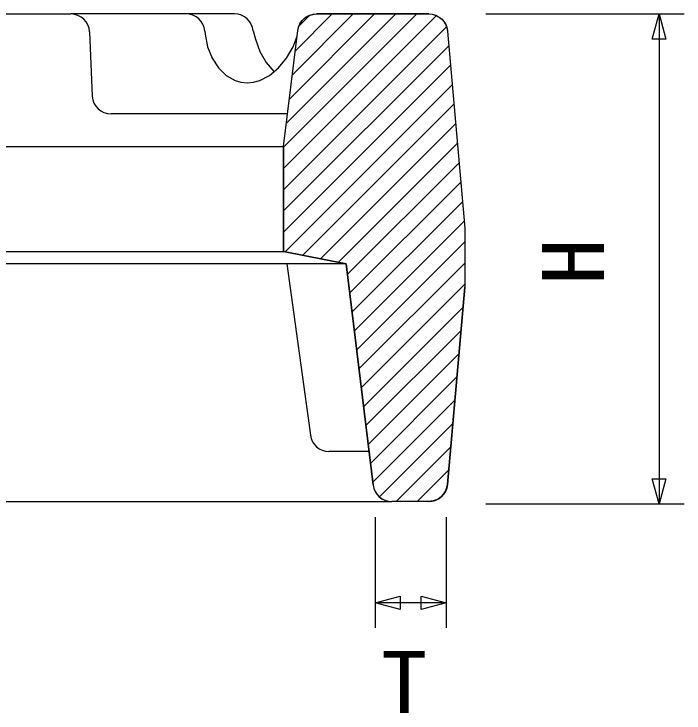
# Model space of a CAD drawing. Units: millimetres on the paper. Extents: x -200 to 200, y -121 to 121.
# Drawn here: x -42.17 to -28.77, y 18.48 to 32.46 of the extents above; entities that cross this region are included whole.
import ezdxf
from ezdxf.enums import TextEntityAlignment as Align

# ---------------------------------------------------------------- set-up
doc = ezdxf.new("R2010")
doc.units = ezdxf.units.MM
doc.layers.add('0-5_一般', color=7, linetype='Continuous')
doc.layers.add('0-6_寸法', color=7, linetype='Continuous')
doc.styles.add('ＭＳ 明朝', font='')
doc.styles.get('ＭＳ 明朝').set_extended_font_data('MS Mincho')

msp = doc.modelspace()

# ---------------------------------------------------------------- linework, layer by layer
at = {"layer": '0-5_一般'}
for p, q in [((-51.021, 32.461), (-41.03, 32.461)), ((-37.756, 32.461), (-41.03, 32.461)), ((-36.776, 29.794), (-34.109, 32.461)), ((-36.719, 30.276), (-34.533, 32.461)), ((-36.659, 30.759), (-34.957, 32.461)), ((-36.6, 31.243), (-35.382, 32.461)), ((-36.54, 31.727), (-35.806, 32.461)), ((-36.269, 32.429), (-36.233, 32.443)), ((-36.269, 32.429), (-36.231, 32.443)), ((-36.233, 32.443), (-36.224, 32.446)), ((-36.233, 32.443), (-36.229, 32.444)), ((-36.233, 32.443), (-36.228, 32.444)), ((-36.231, 32.443), (-36.229, 32.444)), ((-36.216, 32.447), (-36.195, 32.453)), ((-36.195, 32.453), (-36.176, 32.457)), ((-36.19, 32.453), (-36.182, 32.455)), ((-36.186, 32.454), (-36.181, 32.455)), ((-36.176, 32.457), (-36.173, 32.457)), ((-36.171, 32.457), (-36.157, 32.459)), ((-36.166, 32.458), (-36.157, 32.459)), ((-36.163, 32.458), (-36.157, 32.459)), ((-36.157, 32.459), (-36.118, 32.461)), ((-33.869, 32.461), (-36.118, 32.461)), ((-33.804, 32.455), (-33.8, 32.455)), ((-33.802, 32.455), (-33.8, 32.455)), ((-33.8, 32.455), (-33.755, 32.443)), ((-33.755, 32.443), (-33.744, 32.439)), ((-36.776, 29.37), (-33.718, 32.428)), ((-36.465, 32.226), (-36.258, 32.433)), ((-36.434, 32.289), (-36.413, 32.318)), ((-36.433, 32.291), (-36.413, 32.318)), ((-36.413, 32.318), (-36.406, 32.326)), ((-36.413, 32.318), (-36.408, 32.323)), ((-36.396, 32.338), (-36.386, 32.35)), ((-36.386, 32.35), (-36.367, 32.367)), ((-36.374, 32.36), (-36.367, 32.367)), ((-36.367, 32.367), (-36.364, 32.37)), ((-36.367, 32.367), (-36.365, 32.369)), ((-36.367, 32.367), (-36.365, 32.368)), ((-36.367, 32.367), (-36.366, 32.368)), ((-36.367, 32.367), (-36.366, 32.368)), ((-36.363, 32.371), (-36.347, 32.384)), ((-36.347, 32.384), (-36.332, 32.394)), ((-36.314, 32.406), (-36.306, 32.411)), ((-36.312, 32.407), (-36.306, 32.411)), ((-36.306, 32.411), (-36.283, 32.422)), ((-36.272, 32.428), (-36.269, 32.429)), ((-36.27, 32.429), (-36.269, 32.429)), ((-36.269, 32.429), (-36.267, 32.43)), ((-33.73, 32.434), (-33.71, 32.426)), ((-33.71, 32.426), (-33.695, 32.417)), ((-33.657, 32.393), (-33.642, 32.384)), ((-33.642, 32.384), (-33.629, 32.373)), ((-33.603, 32.348), (-33.589, 32.335)), ((-33.589, 32.335), (-33.577, 32.319)), ((-33.561, 32.298), (-33.552, 32.286)), ((-36.776, 28.946), (-33.515, 32.206)), ((-36.491, 32.132), (-36.485, 32.166)), ((-36.485, 32.166), (-36.48, 32.183)), ((-36.478, 32.191), (-36.476, 32.198)), ((-36.477, 32.194), (-36.476, 32.198)), ((-36.476, 32.198), (-36.463, 32.233)), ((-36.476, 32.198), (-36.47, 32.213)), ((-36.463, 32.233), (-36.46, 32.239)), ((-36.457, 32.246), (-36.45, 32.261)), ((-36.453, 32.253), (-36.45, 32.261)), ((-36.45, 32.261), (-36.435, 32.286)), ((-36.45, 32.261), (-36.444, 32.271)), ((-36.433, 32.289), (-36.433, 32.291)), ((-36.433, 32.29), (-36.433, 32.291)), ((-33.552, 32.286), (-33.541, 32.264)), ((-33.531, 32.248), (-33.522, 32.228)), ((-33.527, 32.238), (-33.522, 32.228)), ((-33.522, 32.228), (-33.511, 32.196)), ((-33.511, 32.196), (-33.509, 32.187)), ((-33.507, 32.183), (-33.501, 32.158)), ((-33.506, 32.176), (-33.501, 32.158)), ((-33.501, 32.158), (-33.496, 32.119)), ((-40.655, 32.102), (-40.601, 30.82)), ((-36.776, 29.811), (-36.491, 32.132)), ((-33.496, 32.119), (-33.151, 28.175)), ((-36.585, 31.805), (-36.505, 32.014)), ((-36.776, 28.522), (-33.47, 31.827)), ((-36.716, 31.575), (-36.585, 31.805)), ((-38.203, 31.575), (-38.078, 31.381)), ((-37.123, 31.489), (-36.968, 31.31)), ((-38.078, 31.381), (-37.924, 31.231)), ((-36.776, 28.097), (-33.436, 31.437)), ((-37.924, 31.231), (-37.746, 31.132)), ((-37.25, 31.132), (-37.055, 31.231)), ((-36.968, 31.31), (-36.963, 31.307)), ((-37.746, 31.132), (-37.627, 31.098)), ((-37.627, 31.098), (-37.502, 31.086)), ((-37.502, 31.086), (-37.375, 31.098)), ((-37.375, 31.098), (-37.25, 31.132)), ((-36.744, 27.705), (-33.402, 31.047)), ((-36.39, 27.634), (-33.368, 30.657)), ((-36.696, 30.461), (-40.227, 30.461)), ((-36.037, 27.563), (-33.334, 30.266)), ((-55.276, 29.811), (-36.776, 29.811)), ((-36.776, 29.811), (-36.776, 27.711)), ((-35.683, 27.493), (-33.299, 29.876)), ((-35.5, 27.252), (-33.265, 29.486)), ((-35.454, 26.874), (-33.231, 29.096)), ((-35.407, 26.496), (-33.197, 28.706)), ((-35.361, 26.118), (-33.163, 28.316)), ((-33.151, 28.175), (-33.151, 26.997)), ((-35.315, 25.74), (-33.151, 27.904)), ((-55.276, 27.711), (-36.776, 27.711)), ((-36.776, 27.711), (-35.526, 27.461)), ((-35.526, 27.461), (-44.627, 27.461)), ((-36.707, 27.461), (-36.239, 24.035)), ((-35.526, 27.461), (-34.985, 23.041)), ((-35.269, 25.362), (-33.151, 27.48)), ((-35.469, 26.997), (-35.469, 26.997)), ((-35.222, 24.984), (-33.151, 27.055)), ((-33.496, 23.053), (-33.151, 26.997)), ((-35.466, 26.978), (-35.466, 26.977)), ((-35.176, 24.606), (-33.186, 26.596)), ((-35.386, 26.322), (-35.386, 26.321)), ((-35.13, 24.228), (-33.226, 26.131)), ((-35.307, 25.674), (-35.307, 25.673)), ((-35.084, 23.85), (-33.267, 25.666)), ((-35.037, 23.472), (-33.308, 25.201)), ((-35.229, 25.035), (-35.229, 25.035)), ((-34.991, 23.094), (-33.348, 24.736)), ((-35.152, 24.408), (-35.152, 24.407)), ((-34.858, 22.803), (-33.389, 24.271)), ((-35.077, 23.793), (-35.077, 23.793)), ((-34.525, 22.711), (-33.43, 23.806)), ((-35.067, 23.711), (-35.867, 23.711)), ((-34.101, 22.711), (-33.47, 23.341)), ((-33.531, 22.925), (-33.507, 22.989)), ((-33.531, 22.925), (-33.518, 22.954)), ((-33.527, 22.935), (-33.518, 22.954)), ((-33.518, 22.954), (-33.507, 22.989)), ((-33.518, 22.954), (-33.511, 22.979)), ((-33.518, 22.954), (-33.518, 22.96)), ((-33.507, 22.989), (-33.496, 23.053)), ((-33.507, 22.989), (-33.496, 23.051)), ((-33.507, 22.989), (-33.496, 23.049)), ((-33.507, 22.989), (-33.496, 23.045)), ((-33.507, 22.989), (-33.497, 23.042)), ((-33.507, 22.989), (-33.498, 23.033)), ((-33.507, 22.989), (-33.499, 23.027)), ((-33.507, 22.989), (-33.504, 23.003)), ((-33.506, 22.995), (-33.504, 23.003)), ((-33.504, 23.003), (-33.499, 23.027)), ((-33.504, 23.003), (-33.503, 23.014)), ((-33.499, 23.027), (-33.498, 23.033)), ((-33.498, 23.033), (-33.497, 23.042)), ((-33.497, 23.042), (-33.496, 23.045)), ((-33.496, 23.051), (-33.496, 23.053)), ((-33.496, 23.049), (-33.496, 23.051)), ((-33.496, 23.045), (-33.496, 23.049)), ((-33.674, 22.766), (-33.616, 22.81)), ((-33.643, 22.787), (-33.616, 22.81)), ((-33.643, 22.787), (-33.625, 22.803)), ((-33.643, 22.787), (-33.643, 22.79)), ((-33.616, 22.81), (-33.567, 22.864)), ((-33.616, 22.81), (-33.602, 22.823)), ((-33.611, 22.815), (-33.602, 22.823)), ((-33.602, 22.823), (-33.568, 22.863)), ((-33.602, 22.823), (-33.602, 22.825)), ((-33.568, 22.863), (-33.54, 22.907)), ((-33.568, 22.863), (-33.567, 22.864)), ((-33.568, 22.863), (-33.568, 22.863)), ((-33.567, 22.864), (-33.531, 22.925)), ((-33.54, 22.907), (-33.531, 22.925)), ((-33.54, 22.907), (-33.535, 22.918)), ((-33.54, 22.907), (-33.539, 22.911)), ((-57.392, 22.711), (-34.612, 22.711)), ((-33.869, 22.711), (-34.612, 22.711)), ((-33.869, 22.711), (-33.804, 22.717)), ((-33.865, 22.711), (-33.83, 22.715)), ((-33.865, 22.711), (-33.865, 22.712)), ((-33.804, 22.717), (-33.738, 22.735)), ((-33.804, 22.717), (-33.743, 22.733)), ((-33.804, 22.717), (-33.801, 22.717)), ((-33.803, 22.717), (-33.801, 22.717)), ((-33.803, 22.717), (-33.801, 22.717)), ((-33.801, 22.717), (-33.743, 22.733)), ((-33.801, 22.718), (-33.801, 22.717)), ((-33.743, 22.733), (-33.738, 22.735)), ((-33.743, 22.733), (-33.74, 22.734)), ((-33.743, 22.733), (-33.742, 22.734)), ((-33.738, 22.735), (-33.674, 22.766)), ((-33.738, 22.735), (-33.69, 22.757)), ((-33.728, 22.74), (-33.69, 22.757)), ((-33.69, 22.757), (-33.674, 22.766)), ((-33.69, 22.757), (-33.681, 22.763)), ((-33.69, 22.757), (-33.69, 22.758)), ((-33.674, 22.766), (-33.643, 22.787)), ((-33.664, 22.774), (-33.643, 22.787))]:
    msp.add_line(p, q, dxfattribs=at)
for points in [[(-36.491, 32.132), (-36.479, 32.188), (-36.459, 32.242), (-36.434, 32.289), (-36.402, 32.332), (-36.364, 32.37), (-36.321, 32.402), (-36.274, 32.427), (-36.224, 32.446), (-36.172, 32.457), (-36.118, 32.461)], [(-36.274, 32.427), (-36.269, 32.429), (-36.224, 32.446)], [(-36.267, 32.43), (-36.229, 32.444), (-36.228, 32.444), (-36.224, 32.446), (-36.216, 32.447), (-36.19, 32.453), (-36.186, 32.454), (-36.18, 32.456), (-36.173, 32.457), (-36.172, 32.457), (-36.171, 32.457), (-36.166, 32.458), (-36.163, 32.458), (-36.118, 32.461), (-33.869, 32.461), (-33.804, 32.455), (-33.802, 32.455), (-33.744, 32.439), (-33.738, 32.437), (-33.73, 32.434), (-33.695, 32.417), (-33.674, 32.406), (-33.657, 32.393), (-33.629, 32.373), (-33.616, 32.363), (-33.603, 32.348), (-33.577, 32.319), (-33.567, 32.309), (-33.561, 32.298), (-33.541, 32.264), (-33.531, 32.248), (-33.527, 32.238), (-33.509, 32.187), (-33.507, 32.183), (-33.506, 32.176), (-33.496, 32.119), (-33.151, 28.175), (-33.151, 26.997), (-33.496, 23.053), (-33.503, 23.014)], [(-36.233, 32.443), (-36.231, 32.443), (-36.229, 32.444)], [(-36.224, 32.446), (-36.195, 32.453), (-36.18, 32.456)], [(-33.869, 32.461), (-33.804, 32.455), (-33.738, 32.437), (-33.674, 32.406), (-33.616, 32.363), (-33.567, 32.309), (-33.531, 32.248), (-33.507, 32.183), (-33.496, 32.119)], [(-33.804, 32.455), (-33.755, 32.443), (-33.738, 32.437)], [(-33.738, 32.437), (-33.71, 32.426), (-33.674, 32.406)], [(-34.985, 23.041), (-35.526, 27.461), (-36.776, 27.711), (-36.776, 29.811), (-36.491, 32.132), (-36.48, 32.183), (-36.479, 32.188), (-36.478, 32.191), (-36.477, 32.194), (-36.47, 32.213), (-36.46, 32.239), (-36.459, 32.242), (-36.457, 32.246), (-36.453, 32.253), (-36.444, 32.271), (-36.435, 32.286), (-36.434, 32.289), (-36.433, 32.289), (-36.433, 32.29), (-36.42, 32.307), (-36.408, 32.323), (-36.406, 32.326), (-36.402, 32.332), (-36.396, 32.338), (-36.374, 32.36), (-36.366, 32.368), (-36.366, 32.368), (-36.365, 32.368), (-36.365, 32.369), (-36.364, 32.37), (-36.363, 32.371), (-36.332, 32.394), (-36.321, 32.402), (-36.314, 32.406), (-36.312, 32.407), (-36.283, 32.422), (-36.274, 32.427), (-36.272, 32.428), (-36.27, 32.429), (-36.267, 32.43)], [(-36.42, 32.307), (-36.413, 32.318), (-36.402, 32.332), (-36.367, 32.367)], [(-33.674, 32.406), (-33.642, 32.384), (-33.616, 32.363)], [(-33.616, 32.363), (-33.589, 32.335), (-33.567, 32.309)], [(-33.567, 32.309), (-33.552, 32.286), (-33.531, 32.248)], [(-36.479, 32.188), (-36.476, 32.198), (-36.459, 32.242)], [(-36.459, 32.242), (-36.45, 32.261), (-36.434, 32.289)], [(-33.531, 32.248), (-33.511, 32.196), (-33.507, 32.183)], [(-38.353, 32.119), (-38.347, 32.06), (-38.294, 31.805), (-38.203, 31.575)], [(-37.383, 32.122), (-37.339, 31.955), (-37.249, 31.709), (-37.123, 31.489)], [(-37.055, 31.231), (-36.875, 31.381), (-36.716, 31.575)], [(-33.503, 23.014), (-33.506, 22.995), (-33.507, 22.989), (-33.511, 22.979), (-33.518, 22.96), (-33.527, 22.935), (-33.531, 22.925), (-33.535, 22.918), (-33.539, 22.911), (-33.567, 22.864), (-33.567, 22.864), (-33.568, 22.863), (-33.616, 22.81), (-33.625, 22.803), (-33.643, 22.79), (-33.664, 22.774), (-33.674, 22.766), (-33.681, 22.763), (-33.69, 22.758), (-33.728, 22.74), (-33.738, 22.735), (-33.74, 22.734), (-33.742, 22.734), (-33.801, 22.718), (-33.803, 22.717), (-33.803, 22.717), (-33.804, 22.717), (-33.83, 22.715), (-33.865, 22.712), (-33.869, 22.711), (-34.612, 22.711)]]:
    msp.add_lwpolyline(points, dxfattribs=at)
for centre, start, end in [((-41.03, 32.086), 2.4209, 90), ((-38.726, 32.086), 5.0563, 90), ((-37.756, 32.086), 5.4127, 90), ((-40.227, 30.836), 182.4209, 270), ((-35.867, 24.086), 187.7877, 270), ((-34.612, 23.086), 186.9765, 228.4882), ((-34.612, 23.086), 186.9765, 270), ((-34.612, 23.086), 228.4882, 270)]:
    msp.add_arc(centre, 0.375, start, end, dxfattribs=at)
at = {"layer": '0-6_寸法'}
for p, q in [((-32.731, 32.461), (-28.765, 32.461)), ((-29.265, 32.461), (-29.265, 22.664)), ((-32.731, 22.664), (-28.765, 22.664)), ((-34.944, 22.4), (-34.944, 20.185)), ((-33.526, 22.4), (-33.526, 20.185)), ((-33.526, 20.685), (-34.944, 20.685))]:
    msp.add_line(p, q, dxfattribs=at)
for points in [[(-29.265, 32.461), (-29.131, 31.96), (-29.399, 31.96)], [(-29.265, 22.664), (-29.399, 23.165), (-29.131, 23.165)], [(-34.944, 20.685), (-34.444, 20.819), (-34.444, 20.551)], [(-33.526, 20.685), (-34.026, 20.551), (-34.026, 20.819)]]:
    msp.add_lwpolyline(points, close=True, dxfattribs=at)

# ---------------------------------------------------------------- texts
at = {"layer": '0-5_一般', "style": 'ＭＳ 明朝', "width": 1.1}
msp.add_text('H', height=1.241, rotation=90, dxfattribs=at).set_placement((-29.995, 27.044), align=Align.BOTTOM_LEFT)
msp.add_text('T', height=1.241, dxfattribs=at).set_placement((-34.827, 18.108), align=Align.BOTTOM_LEFT)

doc.saveas('drawing.dxf')
